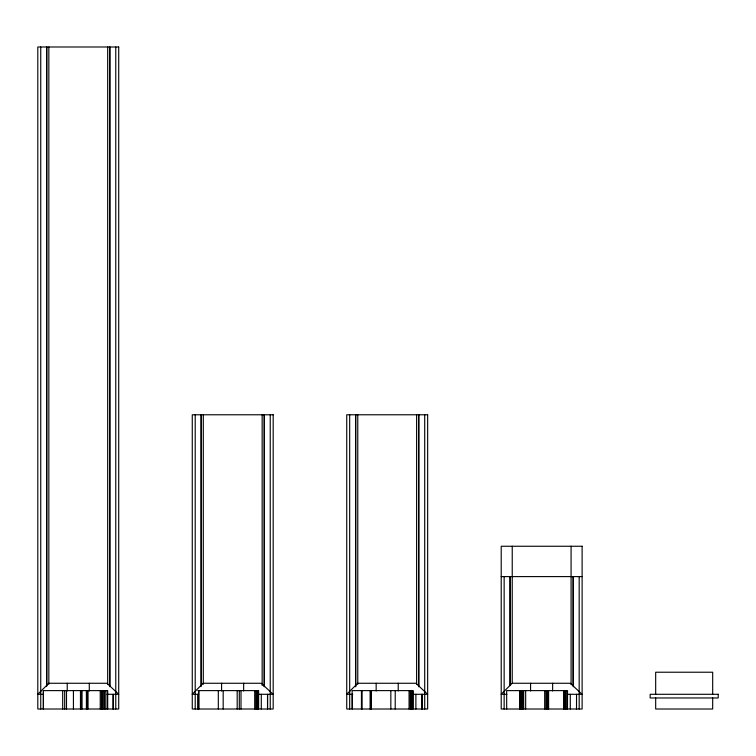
<?xml version="1.0" encoding="UTF-8"?>
<svg xmlns="http://www.w3.org/2000/svg" width="756" height="756" viewBox="0 0 756 756"><rect width="100%" height="100%" fill="white"/><g stroke="black" fill="none" stroke-linecap="round" stroke-linejoin="round"><path stroke-width="1.13" d="M512.237 546.257L512.237 683.226L501.152 694.292L506.879 694.292M501.209 576.601L582.12 576.601M512.181 683.263L570.289 683.263L582.063 694.292L567.576 694.292M197.788 690.615L258.647 690.615L258.609 709.005M43.527 694.292L37.8 694.292L48.838 683.263L106.946 683.263L118.711 694.292L106.946 694.292M198.611 694.292L192.156 694.292L203.194 683.263L261.302 683.263L273.067 694.292L257.768 694.292M352.797 694.292L346.739 694.292L357.768 683.263L415.885 683.263L427.65 694.292L412.02 694.292M712.681 694.292L712.681 672.226L655.679 672.226L655.679 694.292M712.681 697.968L712.681 709.005L655.679 709.005L655.679 697.968M579.181 576.601L579.181 709.005M576.544 694.292L576.516 709.005M573.294 576.601L573.294 686.741M573.105 576.601L573.105 685.569M571.082 546.257L571.082 684.397M570.289 694.292L570.289 709.005M567.491 709.005L567.52 690.615L506.662 690.615L506.69 709.005M566.263 690.615L566.263 709.005M565.431 690.615L565.431 709.005M564.789 690.615L564.789 709.005M563.589 690.615L563.589 709.005M552.636 683.263L552.636 690.984M548.591 690.615L548.62 709.005M548.091 690.615L548.091 709.005M547.438 690.615L547.438 709.005M546.569 690.615L546.569 709.005M545.964 690.615L545.964 709.005M544.679 690.615L544.679 709.005M530.57 683.263L530.57 690.984M525.666 690.615L525.666 709.005M523.691 690.615L523.691 709.005M522.585 690.615L522.585 709.005M521.886 690.615L521.886 709.005M520.893 690.615L520.893 709.005M519.741 690.615L519.741 709.005M519.674 690.615L519.674 709.005M510.215 576.601L510.215 685.569M510.035 576.601L510.035 685.569M504.148 576.601L504.148 709.005M424.711 414.779L424.711 709.005M422.131 694.292L422.113 709.005M421.791 694.292L421.791 709.005M418.824 414.779L418.824 686.646M418.644 414.779L418.644 686.646M416.613 414.779L416.613 684.293M415.885 694.292L415.885 709.005M412.965 709.005L413.003 690.615L352.145 690.615L352.258 709.005L352.277 694.292M412.71 690.615L412.71 709.005M412.54 690.615L412.54 709.005M411.746 690.615L411.746 709.005M410.905 690.615L410.905 709.005M410.272 690.615L410.272 709.005M409.062 690.615L409.062 709.005M398.232 683.263L398.232 690.984M395.218 690.615L395.218 709.005M390.843 690.615L390.843 709.005M376.157 683.263L376.157 690.984M371.394 690.615L371.394 709.005M371.215 690.615L371.215 709.005M371.007 690.615L371.007 709.005M370.761 690.615L370.761 709.005M370.109 690.615L370.109 709.005M362.096 690.615L362.096 709.005M361.444 690.615L361.444 709.005M357.768 414.779L357.768 684.293M355.745 414.779L355.745 686.646M355.566 414.779L355.566 686.646M349.678 414.779L349.678 709.005M270.242 414.779L270.242 709.005M264.354 414.779L264.354 686.646M264.175 414.779L264.175 686.646M262.152 414.779L262.152 685.465M261.302 694.292L261.302 709.005M258.354 690.615L258.354 709.005M258.183 690.615L258.183 709.005M257.39 690.615L257.39 709.005M256.549 690.615L256.549 709.005M255.915 690.615L255.915 709.005M254.706 690.615L254.706 709.005M243.649 683.263L243.649 690.984M241.003 690.615L241.003 709.005M239.302 690.615L239.302 709.005M237.186 690.615L237.186 709.005M223.181 690.615L223.181 709.005M221.584 683.263L221.584 690.984M218.314 690.615L218.314 709.005M203.307 414.779L203.307 684.293M201.276 414.779L201.276 685.465M201.096 414.779L201.096 686.646M198.837 690.615L198.837 709.005M198.611 690.615L198.611 709.005M197.675 694.292L197.675 709.005M195.209 414.779L195.209 709.005M115.772 46.995L115.772 709.005M109.885 46.995L109.885 686.58M109.705 46.995L109.705 686.58M107.683 46.995L107.683 684.227M107.692 709.005L107.692 690.615L43.319 690.615L43.319 709.005M107.078 690.615L107.078 709.005M105.216 690.615L105.216 709.005M104.139 690.615L104.177 709.005M102.92 690.615L102.92 709.005M102.079 690.615L102.079 709.005M101.446 690.615L101.446 709.005M100.236 690.615L100.236 709.005M89.293 683.263L89.293 690.984M87.828 690.615L87.828 709.005M87.611 690.615L87.611 709.005M87.469 690.615L87.469 709.005M86.392 690.615L86.392 709.005M82.045 690.615L82.045 709.005M80.854 690.615L80.854 709.005M80.467 690.615L80.467 709.005M73.427 690.615L73.427 709.005M67.227 683.263L67.227 690.984M66.49 690.615L66.49 709.005M64.676 690.615L64.676 709.005M62.682 690.615L62.682 709.005M48.838 46.995L48.838 684.227M46.815 46.995L46.815 685.408M46.626 46.995L46.626 686.58M43.451 690.615L43.451 709.005M40.739 46.995L40.739 709.005M118.711 46.995L37.8 46.995L37.8 709.005L118.711 709.005L118.711 46.995M273.181 414.779L192.27 414.779L192.27 709.005L273.181 709.005L273.181 414.779M427.65 414.779L346.739 414.779L346.739 709.005L427.65 709.005L427.65 414.779M582.12 546.257L501.209 546.257L501.209 709.005L582.12 709.005L582.12 546.257M718.2 694.292L650.16 694.292L650.16 697.968L718.2 697.968L718.2 694.292M267.548 709.005L267.548 694.292L267.529 709.005M113.192 709.005L113.192 694.292L113.173 709.005"/></g></svg>
